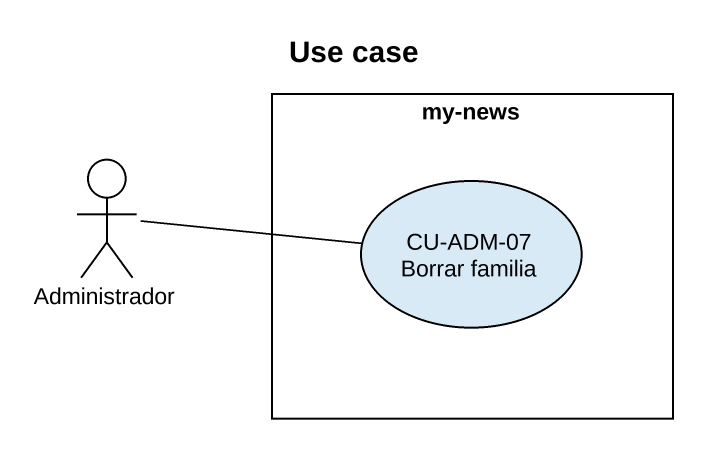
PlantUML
@startuml
title Use case
actor Administrador
rectangle "my-news" as my_news {
  usecase "CU-ADM-07 Borrar familia" as CU_ADM_07_Borrar_familia
}
Administrador -right- CU_ADM_07_Borrar_familia
@enduml
